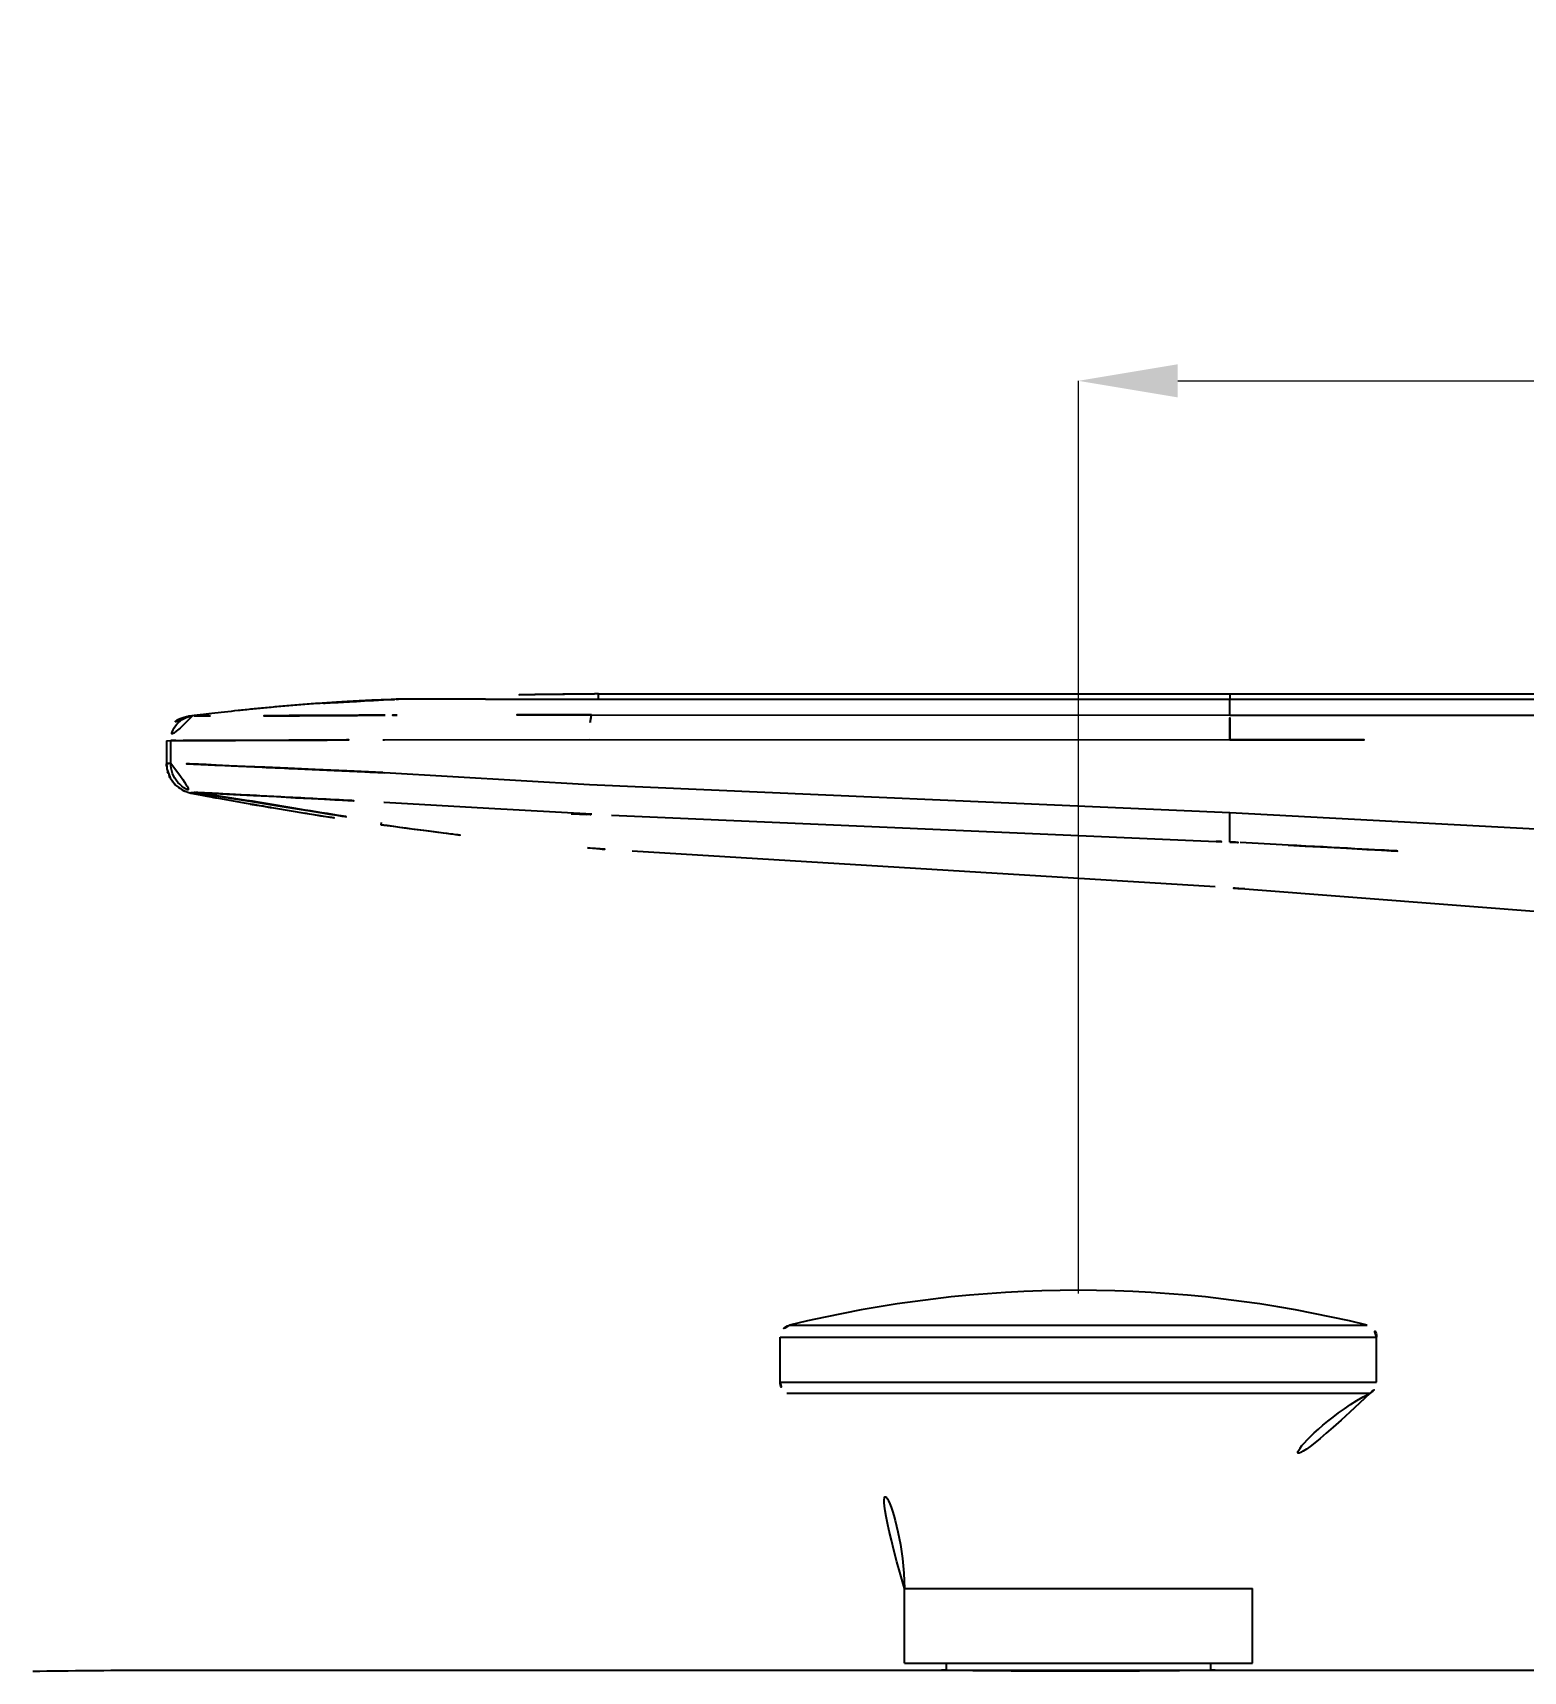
# Model space of a CAD drawing. Extents: x 16296660632 to 16296672714, y -37409619871 to -37409617455.
# Drawn here: x 16296671963.1 to 16296672023, y -37409617751.6 to -37409617685.6 of the extents above; entities that cross this region are included whole.
import ezdxf

# ---------------------------------------------------------------- set-up
doc = ezdxf.new("R2010")
doc.units = 0
doc.header["$LTSCALE"] = 10
doc.header["$MEASUREMENT"] = 0
doc.header["$PDMODE"] = 3
doc.header["$PDSIZE"] = -10
doc.layers.get('0').update_dxf_attribs({"linetype": 'CONTINUOUS'})
doc.layers.get('DEFPOINTS').update_dxf_attribs({"linetype": 'CONTINUOUS'})
doc.layers.add('02___PRT_ALL_AXES', color=7, linetype='CONTINUOUS')
doc.styles.add('Daelim Dimension', font='')
doc.styles.get('Daelim Dimension').set_extended_font_data('나눔고딕')
doc.dimstyles.new('DEFAULT', dxfattribs={"dimscale": 2, "dimtxt": 2, "dimasz": 2, "dimexe": 0, "dimexo": 2, "dimgap": 1, "dimtad": 1, "dimdec": 1, "dimzin": 9, "dimdsep": 46, "dimtxsty": 'Daelim Dimension', "dimcen": 0.5, "dimclrd": 252, "dimclre": 252, "dimclrt": 3, "dimadec": 1, "dimazin": 0, "dimtfac": 1, "dimtdec": 1, "dimtix": 1, "dimtmove": 0, "dimatfit": 3, "dimfxl": 1, "dimtolj": 1, "dimtzin": 1, "dimlwd": 9, "dimlwe": 9, "dimarcsym": 0})

# ---------------------------------------------------------------- blocks, each defined once
blk = doc.blocks.new('*D4')
at = {"color": 5, "lineweight": 9, "transparency": 16777216}
for p, q in [((16296672005.1436, -37409617736.365753), (16296672005.1436, -37409617699.635193)), ((16296672009.1436, -37409617699.635193), (16296672059.1436, -37409617699.635193)), ((16296672063.1436, -37409617702.125183), (16296672063.1436, -37409617699.635193))]:
    blk.add_line(p, q, dxfattribs=at)
at = {"color": 5, "transparency": 16777216}
for points in [[(16296672009.1436, -37409617698.968521), (16296672009.1436, -37409617700.301849), (16296672005.1436, -37409617699.635193)], [(16296672059.1436, -37409617698.968521), (16296672059.1436, -37409617700.301849), (16296672063.1436, -37409617699.635193)]]:
    blk.add_solid(points, dxfattribs=at)
at = {"layer": 'DEFPOINTS', "color": 0, "transparency": 16777216}
for p in [(16296672063.1436, -37409617699.635193), (16296672063.1436, -37409617706.125183), (16296672005.1436, -37409617740.365753)]:
    blk.add_point(p, dxfattribs=at)
at = {"color": 7, "transparency": 16777216, "insert": (16296672034.1436, -37409617692.191704), "char_height": 10, "attachment_point": 5, "style": 'Daelim Dimension'}
blk.add_mtext('\\A1;58', dxfattribs=at)

msp = doc.modelspace()

# ---------------------------------------------------------------- linework, layer by layer
at = {"color": 7, "linetype": 'Continuous'}
for p, q in [((16296671985.832821, -37409617712.232048), (16296671985.679621, -37409617712.232117)), ((16296671985.83684, -37409617712.232048), (16296671985.72867, -37409617712.232094)), ((16296671985.83684, -37409617712.232048), (16296672058.78195, -37409617712.232048)), ((16296671985.836941, -37409617712.450577), (16296671985.83684, -37409617712.232048)), ((16296672011.243601, -37409617712.232048), (16296672011.243601, -37409617712.450653)), ((16296671970.287411, -37409617713.022812), (16296671970.1686, -37409617713.036758)), ((16296671970.409479, -37409617713.008636), (16296671970.287411, -37409617713.022812)), ((16296671970.534651, -37409617712.994247), (16296671970.409479, -37409617713.008636)), ((16296671970.662661, -37409617712.979698), (16296671970.534651, -37409617712.994247)), ((16296671970.79324, -37409617712.965027), (16296671970.662661, -37409617712.979698)), ((16296671970.92621, -37409617712.950256), (16296671970.79324, -37409617712.965027)), ((16296671971.06152, -37409617712.935432), (16296671970.92621, -37409617712.950256)), ((16296671971.198959, -37409617712.920563), (16296671971.06146, -37409617712.93544)), ((16296671971.338511, -37409617712.90564), (16296671971.1989, -37409617712.920563)), ((16296671971.40906, -37409617712.898193), (16296671971.338449, -37409617712.905647)), ((16296671971.480101, -37409617712.890717), (16296671971.408991, -37409617712.898193)), ((16296671971.55154, -37409617712.88327), (16296671971.48004, -37409617712.890717)), ((16296671971.623381, -37409617712.875832), (16296671971.551479, -37409617712.883278)), ((16296671971.69561, -37409617712.868401), (16296671971.62332, -37409617712.875832)), ((16296671971.76823, -37409617712.860992), (16296671971.695551, -37409617712.868408)), ((16296671971.84123, -37409617712.853592), (16296671971.768169, -37409617712.860992)), ((16296671971.914619, -37409617712.846207), (16296671971.841169, -37409617712.8536)), ((16296671971.98838, -37409617712.838852), (16296671971.91456, -37409617712.846222)), ((16296671972.062519, -37409617712.831512), (16296671971.988319, -37409617712.83886)), ((16296671972.137039, -37409617712.824188), (16296671972.062469, -37409617712.831512)), ((16296671972.21192, -37409617712.816887), (16296671972.13698, -37409617712.824203)), ((16296671972.28718, -37409617712.809624), (16296671972.21187, -37409617712.816887)), ((16296671972.362801, -37409617712.802361), (16296671972.28713, -37409617712.809624)), ((16296671972.438789, -37409617712.795143), (16296671972.362749, -37409617712.802368)), ((16296671972.515141, -37409617712.787933), (16296671972.43874, -37409617712.795143)), ((16296671977.49264, -37409617712.460136), (16296671977.336, -37409617712.465828)), ((16296671977.627199, -37409617712.455322), (16296671977.49264, -37409617712.460136)), ((16296671977.62715, -37409617712.454437), (16296671977.579321, -37409617712.457039)), ((16296671977.74971, -37409617712.450653), (16296671977.62019, -37409617712.455589)), ((16296671977.69701, -37409617712.450668), (16296671977.62715, -37409617712.454437)), ((16296671977.79752, -37409617712.450623), (16296671977.628111, -37409617712.45594)), ((16296671977.74964, -37409617712.447853), (16296671977.69701, -37409617712.450668)), ((16296671977.69701, -37409617712.450668), (16296671977.720949, -37409617712.450653)), ((16296671977.720949, -37409617712.450653), (16296671977.74971, -37409617712.450653)), ((16296671977.749571, -37409617712.450653), (16296671977.797331, -37409617712.45063)), ((16296671977.79727, -37409617712.445312), (16296671977.74964, -37409617712.447853)), ((16296671981.29954, -37409617712.4506), (16296671977.797449, -37409617712.450623)), ((16296671981.299549, -37409617712.4506), (16296671985.83713, -37409617712.4506)), ((16296671985.83732, -37409617712.4506), (16296672011.24362, -37409617712.450661)), ((16296672011.243589, -37409617712.450638), (16296672058.78504, -37409617712.450394)), ((16296672011.243601, -37409617713.089172), (16296672011.243589, -37409617712.450638)), ((16296671969.368561, -37409617713.129204), (16296671969.353001, -37409617713.130623)), ((16296671969.380461, -37409617713.127617), (16296671969.353491, -37409617713.130562)), ((16296671969.380461, -37409617713.127617), (16296671969.353491, -37409617713.130562)), ((16296671969.484541, -37409617713.119469), (16296671969.368561, -37409617713.129204)), ((16296671969.50992, -37409617713.113487), (16296671969.424101, -37409617713.122864)), ((16296671969.57774, -37409617713.106003), (16296671969.50992, -37409617713.113487)), ((16296671969.657049, -37409617713.097099), (16296671969.57774, -37409617713.106003)), ((16296671969.71529, -37409617713.090469), (16296671969.657049, -37409617713.097099)), ((16296671969.77387, -37409617713.08371), (16296671969.71529, -37409617713.090469)), ((16296671969.822969, -37409617713.077972), (16296671969.77387, -37409617713.08371)), ((16296671969.94474, -37409617713.0634), (16296671969.81724, -37409617713.078781)), ((16296671969.951851, -37409617713.062622), (16296671969.81728, -37409617713.078758)), ((16296671969.88459, -37409617713.070641), (16296671969.822969, -37409617713.077972)), ((16296671970.053761, -37409617713.050369), (16296671969.94474, -37409617713.0634)), ((16296671969.95192, -37409617713.062607), (16296671969.951851, -37409617713.062622)), ((16296671970.1686, -37409617713.036758), (16296671970.053761, -37409617713.050369)), ((16296671985.552931, -37409617713.091187), (16296672011.24353, -37409617713.078934)), ((16296672011.243601, -37409617713.088074), (16296672025.338551, -37409617713.093567)), ((16296671968.462379, -37409617714.124634), (16296671968.6308, -37409617714.111229)), ((16296671968.462379, -37409617714.124634), (16296671968.462379, -37409617715.042702)), ((16296671968.6308, -37409617715.013474), (16296671968.6308, -37409617714.111229)), ((16296671977.166401, -37409617714.075722), (16296671977.22588, -37409617714.075111)), ((16296671977.22588, -37409617714.075111), (16296671985.472401, -37409617714.067108)), ((16296671985.47332, -37409617714.067108), (16296672011.243589, -37409617714.075104)), ((16296671968.462379, -37409617715.042809), (16296671968.48074, -37409617715.25145)), ((16296671968.48074, -37409617715.25145), (16296671968.602409, -37409617715.604858)), ((16296671968.602409, -37409617715.604858), (16296671968.82715, -37409617715.904152)), ((16296671977.166401, -37409617715.400261), (16296671977.22588, -37409617715.403763)), ((16296671985.47423, -37409617715.886703), (16296671977.22588, -37409617715.403793)), ((16296671968.82715, -37409617715.904152), (16296671969.13217, -37409617716.119232)), ((16296671969.13217, -37409617716.119232), (16296671969.434139, -37409617716.220833)), ((16296671969.434111, -37409617716.220787), (16296671969.43421, -37409617716.220848)), ((16296671969.434111, -37409617716.220787), (16296671969.635839, -37409617716.259743)), ((16296671969.434219, -37409617716.220848), (16296671971.665831, -37409617716.635727)), ((16296672011.24357, -37409617717.013924), (16296671985.47331, -37409617715.886673)), ((16296671971.665831, -37409617716.635727), (16296671974.02503, -37409617717.03643)), ((16296671977.209681, -37409617716.592613), (16296671977.21093, -37409617716.595734)), ((16296671981.42555, -37409617716.839569), (16296671977.210911, -37409617716.596031)), ((16296671985.56859, -37409617717.078339), (16296671981.42555, -37409617716.839569)), ((16296671977.096359, -37409617717.410347), (16296671977.083969, -37409617717.49852)), ((16296671986.36072, -37409617717.112694), (16296672010.69385, -37409617718.168388)), ((16296672011.243799, -37409617718.192886), (16296672011.243589, -37409617717.013931)), ((16296672025.09939, -37409617717.763153), (16296672011.243601, -37409617717.013924)), ((16296672013.58112, -37409617718.317322), (16296672011.648121, -37409617718.213051)), ((16296672010.64378, -37409617719.997177), (16296671987.19762, -37409617718.561371)), ((16296672011.842779, -37409617720.079887), (16296672024.882681, -37409617721.08033)), ((16296671999.830509, -37409617751.230339), (16296671999.828979, -37409617751.523117)), ((16296672010.45669, -37409617751.230339), (16296672010.45822, -37409617751.522583)), ((16296672010.6436, -37409617751.519363), (16296672030.9258, -37409617751.519127))]:
    msp.add_line(p, q, dxfattribs=at)
msp.add_lwpolyline([(16296671977.336, -37409617712.465828), (16296671977.21876, -37409617712.470284), (16296671977.099791, -37409617712.474983), (16296671976.976721, -37409617712.480042), (16296671976.84967, -37409617712.485489), (16296671976.719999, -37409617712.491272), (16296671976.58967, -37409617712.497307), (16296671976.46077, -37409617712.503487), (16296671976.33514, -37409617712.509743), (16296671976.211479, -37409617712.516068), (16296671976.089279, -37409617712.522522), (16296671975.968889, -37409617712.52906), (16296671975.850651, -37409617712.535652), (16296671975.734949, -37409617712.542267), (16296671975.622141, -37409617712.548882), (16296671975.512581, -37409617712.555443), (16296671975.40663, -37409617712.561928), (16296671975.304119, -37409617712.568329), (16296671975.204201, -37409617712.574677), (16296671975.106119, -37409617712.581039), (16296671975.00964, -37409617712.587387), (16296671974.91468, -37409617712.593773), (16296671974.821171, -37409617712.600128), (16296671974.729019, -37409617712.606506), (16296671974.638161, -37409617712.612877), (16296671974.548519, -37409617712.61927), (16296671974.460011, -37409617712.625664), (16296671974.372561, -37409617712.632057), (16296671974.286091, -37409617712.638481), (16296671974.20052, -37409617712.644913), (16296671974.11578, -37409617712.651367), (16296671974.03178, -37409617712.657837), (16296671973.94845, -37409617712.664337), (16296671973.865709, -37409617712.670868), (16296671973.783489, -37409617712.677429), (16296671973.701719, -37409617712.684029), (16296671973.6203, -37409617712.690666), (16296671973.539209, -37409617712.697357), (16296671973.458429, -37409617712.704086), (16296671973.37797, -37409617712.710876), (16296671973.297831, -37409617712.717697), (16296671973.218031, -37409617712.724564), (16296671973.138559, -37409617712.731461), (16296671973.05942, -37409617712.738403), (16296671972.980619, -37409617712.745377), (16296671972.902161, -37409617712.752388), (16296671972.824051, -37409617712.75943), (16296671972.746281, -37409617712.76651), (16296671972.668859, -37409617712.773628), (16296671972.591801, -37409617712.780769), (16296671972.515091, -37409617712.787941)], dxfattribs=at)
for centre, radius, start, end in [((16296671985.83753, -37409617863.9011), 151.669054, 90.05966851, 93.03872065), ((16296671979.806231, -37409617778.168762), 65.748912, 91.89848504, 98.37606849), ((16296671969.462379, -37409617714.124611), 1, 96.2798143, 180.00043713), ((16296671981.577089, -37409617810.570419), 98.198352, 96.87793751, 97.07329069), ((16296671977.86241, -37409617815.278221), 102.192627, 90.06786473, 90.3376858), ((16296671983.73576, -37409621522.450912), 3809.36997, 89.972679245, 90.090158423), ((16296671969.670441, -37409617715.041389), 1.208058, 180.06250987, 195.22324941), ((16296671969.657761, -37409617715.044746), 1.194938, 195.2273325, 203.44150107), ((16296671969.666771, -37409617715.040199), 1.20502, 203.46959765, 214.4178219), ((16296671969.660789, -37409617715.04406), 1.197902, 214.42733952, 222.48582975), ((16296671969.66608, -37409617715.038551), 1.205521, 222.50903059, 233.83880102), ((16296671969.658911, -37409617715.047943), 1.19372, 233.85103841, 241.47398413), ((16296671969.665701, -37409617715.033752), 1.209422, 241.51192416, 258.96020044), ((16296671997.92091, -37409617569.205963), 149.749327, 259.11243393, 259.96577353), ((16296671997.92425, -37409617569.187027), 149.768541, 259.96577353, 260.81777005), ((16296671997.922001, -37409617569.200287), 149.755092, 260.81777005, 262.0015275), ((16296671997.925631, -37409617569.167686), 149.787881, 262.00185216, 265.20169014), ((16296671988.717899, -37409617630.157494), 86.987141, 267.38044692, 268.44722752), ((16296671992.087749, -37409617638.708557), 80.002406, 265.20201684, 266.49562466), ((16296672005.87599, -37409617797.852478), 78.001144, 85.61215722, 86.49551559)]:
    msp.add_arc(centre, radius, start, end, dxfattribs=at)
for points, knots in [([(16296671969.5086, -37409617713.118683), (16296671969.39348, -37409617713.132828), (16296671969.158421, -37409617713.204613), (16296671968.86413, -37409617713.433022), (16296671968.673389, -37409617713.753067), (16296671968.63081, -37409617713.995193), (16296671968.6308, -37409617714.111221)], [0, 0, 0, 0, 0.241568366, 0.499931689, 0.758336671, 1, 1, 1, 1]), ([(16296671969.485241, -37409617713.119377), (16296671969.48875, -37409617713.119072), (16296671969.493601, -37409617713.118591), (16296671969.498461, -37409617713.118439), (16296671969.499809, -37409617713.118423)], [0, 0, 0, 0, 0.722439387, 1, 1, 1, 1]), ([(16296671970.228649, -37409617713.121162), (16296671970.13098, -37409617713.121384), (16296671969.96044, -37409617713.121597), (16296671969.74225, -37409617713.12204), (16296671969.599979, -37409617713.120354), (16296671969.530411, -37409617713.120522), (16296671969.50861, -37409617713.118683)], [0, 0, 0, 0, 0.406910077, 0.710591534, 0.908846496, 1, 1, 1, 1]), ([(16296671977.26004, -37409617713.087357), (16296671976.888479, -37409617713.09005), (16296671976.156321, -37409617713.096413), (16296671974.758659, -37409617713.104843), (16296671972.786421, -37409617713.11438), (16296671971.174761, -37409617713.119133), (16296671970.228609, -37409617713.12117)], [0, 0, 0, 0, 0.158529816, 0.312386865, 0.596322854, 1, 1, 1, 1]), ([(16296671985.5058, -37409617713.383453), (16296671985.508909, -37409617713.348068), (16296671985.51519, -37409617713.284126), (16296671985.526011, -37409617713.199203), (16296671985.537531, -37409617713.136993), (16296671985.546789, -37409617713.103142), (16296671985.552931, -37409617713.091187)], [0, 0, 0, 0, 0.358957786, 0.649427574, 0.86428554, 1, 1, 1, 1]), ([(16296672011.242901, -37409617714.075081), (16296672011.243589, -37409617713.858437), (16296672011.243851, -37409617713.567574), (16296672011.24325, -37409617713.238571), (16296672011.243931, -37409617713.126198), (16296672011.243601, -37409617713.088074)], [0, 0, 0, 0, 0.658469528, 0.884075526, 1, 1, 1, 1]), ([(16296671968.6308, -37409617714.111214), (16296671968.652069, -37409617714.113274), (16296671968.720631, -37409617714.112953), (16296671968.861309, -37409617714.114937), (16296671969.077881, -37409617714.114517), (16296671969.36837, -37409617714.114227), (16296671969.730511, -37409617714.113342), (16296671970.347031, -37409617714.111893), (16296671971.26827, -37409617714.109169), (16296671972.5305, -37409617714.10463), (16296671973.969151, -37409617714.098083), (16296671975.534201, -37409617714.088814), (16296671976.61425, -37409617714.081009), (16296671977.166401, -37409617714.075722)], [0, 0, 0, 0, 0.007507722, 0.024049553, 0.049486467, 0.083601532, 0.126153538, 0.176763026, 0.300290163, 0.449933313, 0.620393913, 0.805929522, 1, 1, 1, 1]), ([(16296671968.6308, -37409617715.013474), (16296671968.61754, -37409617715.012932), (16296671968.59281, -37409617715.018433), (16296671968.559, -37409617715.025703), (16296671968.52994, -37409617715.030891), (16296671968.506281, -37409617715.034737), (16296671968.487711, -37409617715.038002), (16296671968.47595, -37409617715.039757), (16296671968.468519, -37409617715.041588), (16296671968.46575, -37409617715.041527), (16296671968.462379, -37409617715.043602), (16296671968.462379, -37409617715.042702)], [0, 0, 0, 0, 0.232861317, 0.437242743, 0.609297559, 0.749728004, 0.858986622, 0.937155547, 0.964603963, 0.984303489, 1, 1, 1, 1]), ([(16296671968.6308, -37409617715.013474), (16296671968.630911, -37409617715.154411), (16296671968.68169, -37409617715.438797), (16296671968.900999, -37409617715.810272), (16296671969.23448, -37409617716.083939), (16296671969.507771, -37409617716.177643), (16296671969.647039, -37409617716.199303)], [0, 0, 0, 0, 0.24999969, 0.499998451, 0.74998563, 1, 1, 1, 1]), ([(16296671977.166401, -37409617715.400223), (16296671977.02733, -37409617715.392487), (16296671976.74966, -37409617715.38028), (16296671976.198071, -37409617715.355591), (16296671975.517719, -37409617715.325989), (16296671974.71644, -37409617715.289879), (16296671973.7043, -37409617715.244102), (16296671972.5343, -37409617715.191101), (16296671971.27224, -37409617715.133789), (16296671970.22937, -37409617715.086609), (16296671969.37364, -37409617715.047142), (16296671968.869381, -37409617715.025253), (16296671968.6308, -37409617715.013451)], [0, 0, 0, 0, 0.048903778, 0.097583253, 0.193863215, 0.288006749, 0.379206839, 0.549595816, 0.699225937, 0.822784358, 0.916132203, 1, 1, 1, 1]), ([(16296671969.434139, -37409617716.220833), (16296671969.435551, -37409617716.221077), (16296671969.44059, -37409617716.219528), (16296671969.45125, -37409617716.219109), (16296671969.46833, -37409617716.217018), (16296671969.49172, -37409617716.214943), (16296671969.52161, -37409617716.212067), (16296671969.55847, -37409617716.208054), (16296671969.60084, -37409617716.203011), (16296671969.631371, -37409617716.198219), (16296671969.647039, -37409617716.199303)], [0, 0, 0, 0, 0.020123691, 0.070763976, 0.150765781, 0.260435996, 0.400258708, 0.571707522, 0.779808384, 1, 1, 1, 1]), ([(16296671969.647011, -37409617716.199287), (16296671970.32387, -37409617716.305328), (16296671971.637569, -37409617716.505272), (16296671973.5476, -37409617716.826843), (16296671975.354719, -37409617717.119164), (16296671976.525089, -37409617717.316917), (16296671977.096371, -37409617717.410347)], [0, 0, 0, 0, 0.272334985, 0.528191362, 0.769901867, 1, 1, 1, 1]), ([(16296671969.64703, -37409617716.199303), (16296671969.670691, -37409617716.201591), (16296671969.738701, -37409617716.205551), (16296671969.870331, -37409617716.212982), (16296671970.062281, -37409617716.222321), (16296671970.44438, -37409617716.241043), (16296671971.075821, -37409617716.274246), (16296671971.999599, -37409617716.323608), (16296671973.117941, -37409617716.381126), (16296671974.390129, -37409617716.449074), (16296671975.771959, -37409617716.52153), (16296671976.72513, -37409617716.567886), (16296671977.210939, -37409617716.595734)], [0, 0, 0, 0, 0.009415522, 0.02697421, 0.052224758, 0.085529374, 0.178496288, 0.302669614, 0.45193903, 0.622029621, 0.807268948, 1, 1, 1, 1]), ([(16296671984.74231, -37409617717.053726), (16296671984.81358, -37409617717.056992), (16296671984.92041, -37409617717.06176), (16296671985.06271, -37409617717.06778), (16296671985.169081, -37409617717.072037), (16296671985.274981, -37409617717.075996), (16296671985.362829, -37409617717.078827), (16296671985.432381, -37409617717.080772), (16296671985.483709, -37409617717.081589), (16296671985.528839, -37409617717.082321), (16296671985.557529, -37409617717.081421), (16296671985.56859, -37409617717.078323)], [0, 0, 0, 0, 0.258801726, 0.387894121, 0.516668694, 0.644949677, 0.772327771, 0.835492306, 0.897402428, 0.958314983, 1, 1, 1, 1]), ([(16296672011.243799, -37409617718.192886), (16296672011.344999, -37409617718.198486), (16296672011.479719, -37409617718.206429), (16296672011.614559, -37409617718.211853), (16296672011.648121, -37409617718.213051)], [0, 0, 0, 0, 0.751132549, 1, 1, 1, 1]), ([(16296671963.081169, -37409617751.560143), (16296671963.84276, -37409617751.545341), (16296671965.3661, -37409617751.52301), (16296671967.65131, -37409617751.517868), (16296671969.93647, -37409617751.518379), (16296671972.98336, -37409617751.519859), (16296671976.791969, -37409617751.519707), (16296671982.88575, -37409617751.5186), (16296671990.50296, -37409617751.518753), (16296671996.596729, -37409617751.519142), (16296671999.6436, -37409617751.519241)], [0, 0, 0, 0, 0.062500915, 0.125001151, 0.187501781, 0.250000948, 0.375000816, 0.500001478, 0.750001203, 1, 1, 1, 1]), ([(16296671999.6436, -37409617751.519241), (16296671999.6436, -37409617751.519798), (16296671999.64715, -37409617751.518867), (16296671999.65085, -37409617751.520103), (16296671999.659861, -37409617751.519768), (16296671999.671129, -37409617751.520317), (16296671999.686119, -37409617751.520569), (16296671999.71245, -37409617751.521172), (16296671999.75362, -37409617751.521912), (16296671999.812691, -37409617751.522942), (16296671999.884649, -37409617751.524094), (16296671999.969271, -37409617751.525383), (16296672000.1068, -37409617751.527367), (16296672000.30862, -37409617751.530083), (16296672000.58523, -37409617751.533493), (16296672000.905769, -37409617751.537086), (16296672001.267099, -37409617751.540756), (16296672001.665739, -37409617751.54438), (16296672002.260521, -37409617751.54908), (16296672003.06592, -37409617751.553993), (16296672004.08449, -37409617751.557587), (16296672005.14374, -37409617751.558678), (16296672006.20293, -37409617751.557053), (16296672007.221411, -37409617751.552902), (16296672008.026739, -37409617751.54776), (16296672008.621481, -37409617751.542969), (16296672009.020109, -37409617751.539337), (16296672009.381411, -37409617751.535721), (16296672009.70192, -37409617751.532219), (16296672009.978531, -37409617751.528954), (16296672010.18034, -37409617751.526413), (16296672010.317881, -37409617751.524582), (16296672010.40251, -37409617751.523407), (16296672010.47447, -37409617751.522377), (16296672010.53355, -37409617751.521477), (16296672010.57473, -37409617751.520851), (16296672010.601061, -37409617751.52034), (16296672010.61607, -37409617751.520172), (16296672010.627331, -37409617751.519653), (16296672010.63636, -37409617751.520111), (16296672010.640039, -37409617751.518829), (16296672010.6436, -37409617751.519913), (16296672010.6436, -37409617751.519363)], [0, 0, 0, 0, 0.000152028, 0.000605219, 0.001359105, 0.002412882, 0.003765714, 0.00541675, 0.009610022, 0.014985847, 0.021533691, 0.029234171, 0.038066596, 0.059044497, 0.084278452, 0.113509905, 0.146464706, 0.182824107, 0.222232885, 0.308675335, 0.40247511, 0.500016277, 0.597549538, 0.691335735, 0.777773867, 0.817180963, 0.853537928, 0.886490225, 0.91571984, 0.940952104, 0.961929808, 0.970763019, 0.978464297, 0.985012514, 0.990388517, 0.994582415, 0.996233833, 0.997587035, 0.998641127, 0.999395218, 0.999848429, 1, 1, 1, 1])]:
    msp.add_open_spline(points, degree=3, knots=knots, dxfattribs=at)
for points in [[(16296671969.499809, -37409617713.118423), (16296671969.502741, -37409617713.11837), (16296671969.50568, -37409617713.118431), (16296671969.5086, -37409617713.118683)], [(16296672011.243601, -37409617714.075104), (16296672015.92651, -37409617714.077217), (16296672020.609421, -37409617714.079376), (16296672025.29233, -37409617714.081223)], [(16296672010.69385, -37409617718.168388), (16296672010.877001, -37409617718.178703), (16296672011.06028, -37409617718.18679), (16296672011.243521, -37409617718.195587)], [(16296672013.58112, -37409617718.317322), (16296672017.39855, -37409617718.521294), (16296672021.215759, -37409617718.729309), (16296672025.03319, -37409617718.933311)]]:
    msp.add_open_spline(points, degree=3, dxfattribs=at)
at = {"layer": '02___PRT_ALL_AXES', "color": 7, "linetype": 'Continuous'}
for p, q in [((16296671993.524429, -37409617737.635483), (16296672016.76277, -37409617737.635483)), ((16296671993.1436, -37409617738.121078), (16296672017.1436, -37409617738.121078)), ((16296671993.1436, -37409617739.923897), (16296671993.1436, -37409617738.121078)), ((16296672017.1436, -37409617739.923897), (16296672017.1436, -37409617738.121078)), ((16296671993.1436, -37409617739.923897), (16296672017.1436, -37409617739.923897)), ((16296671993.409571, -37409617740.365753), (16296672016.87764, -37409617740.365753)), ((16296671998.1436, -37409617748.230339), (16296672012.1436, -37409617748.230339)), ((16296671998.1436, -37409617751.230339), (16296671998.1436, -37409617748.230339)), ((16296672012.1436, -37409617751.230339), (16296672012.1436, -37409617748.230339)), ((16296671998.1436, -37409617751.230339), (16296672012.1436, -37409617751.230339))]:
    msp.add_line(p, q, dxfattribs=at)
for centre, radius, start, end in [((16296672005.1436, -37409617784.980583), 48.75, 76.21131364, 103.78868636), ((16296671993.6436, -37409617738.121078), 0.5, 103.78868636, 180), ((16296672016.6436, -37409617738.121078), 0.5, 0, 76.21131364), ((16296671993.6436, -37409617739.923897), 0.5, 180, 242.09101399), ((16296672016.6436, -37409617739.923897), 0.5, 297.90898601, 0), ((16296671989.24391, -37409617748.230339), 8.899691, 0, 62.09101399), ((16296672021.043289, -37409617748.230339), 8.899691, 117.90898601, 180)]:
    msp.add_arc(centre, radius, start, end, dxfattribs=at)

# ---------------------------------------------------------------- dimensions: what is measured, and where the dimension line sits
dim = msp.add_linear_dim(base=(16296672063.1436, -37409617699.635193), p1=(16296672005.1436, -37409617740.365753), p2=(16296672063.1436, -37409617706.125183), dimstyle='DEFAULT', override={"dimtxt": 5, "dimdec": 0, "dimclrd": 5, "dimclre": 5, "dimclrt": 7})
dim.commit()
dim.dimension.update_dxf_attribs({"geometry": '*D4', "text_midpoint": (16296672034.1436, -37409617692.191704)})

doc.saveas('drawing.dxf')
